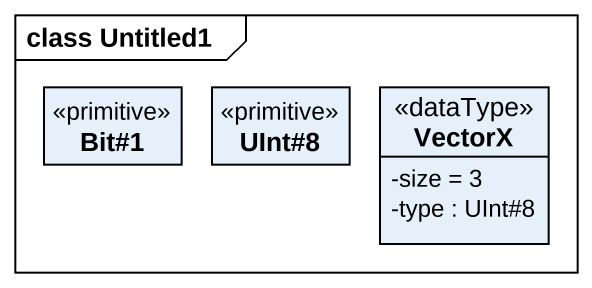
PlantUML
@startuml
mainframe class Untitled1
hide circle
hide empty members
skinparam classAttributeIconSize 0
class "Bit#1" as Bit_1 <<primitive>>
class "UInt#8" as UInt_8 <<primitive>>
class VectorX <<dataType>> {
  -size = 3
  -type : UInt#8
}
@enduml
